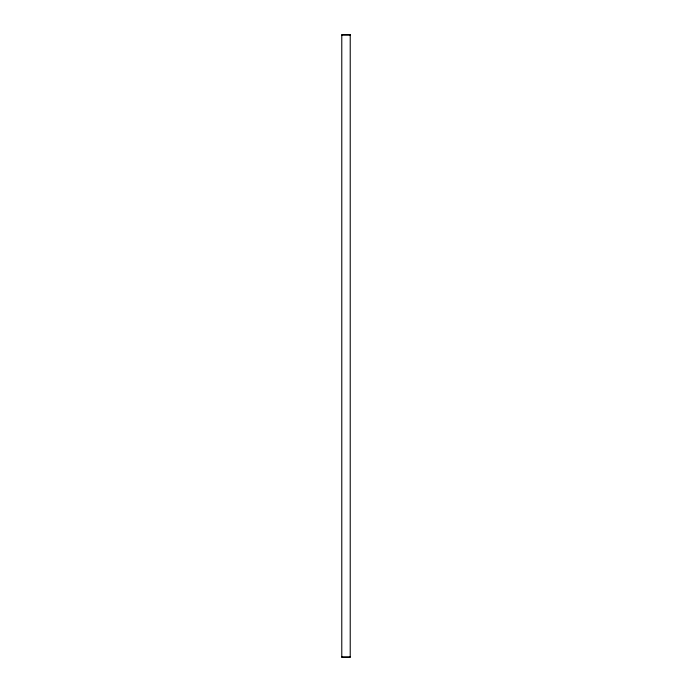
<?xml version="1.0" encoding="UTF-8"?>
<svg xmlns="http://www.w3.org/2000/svg" width="692" height="692" viewBox="0 0 692 692"><rect width="100%" height="100%" fill="white"/><g stroke="black" fill="none" stroke-linecap="round" stroke-linejoin="round"><path stroke-width="1.04" d="M341.779 35.084L350.221 35.084M341.779 656.916L350.221 656.916M350.221 34.6L341.779 34.6L341.779 657.4L350.221 657.4L350.221 34.6"/></g></svg>
